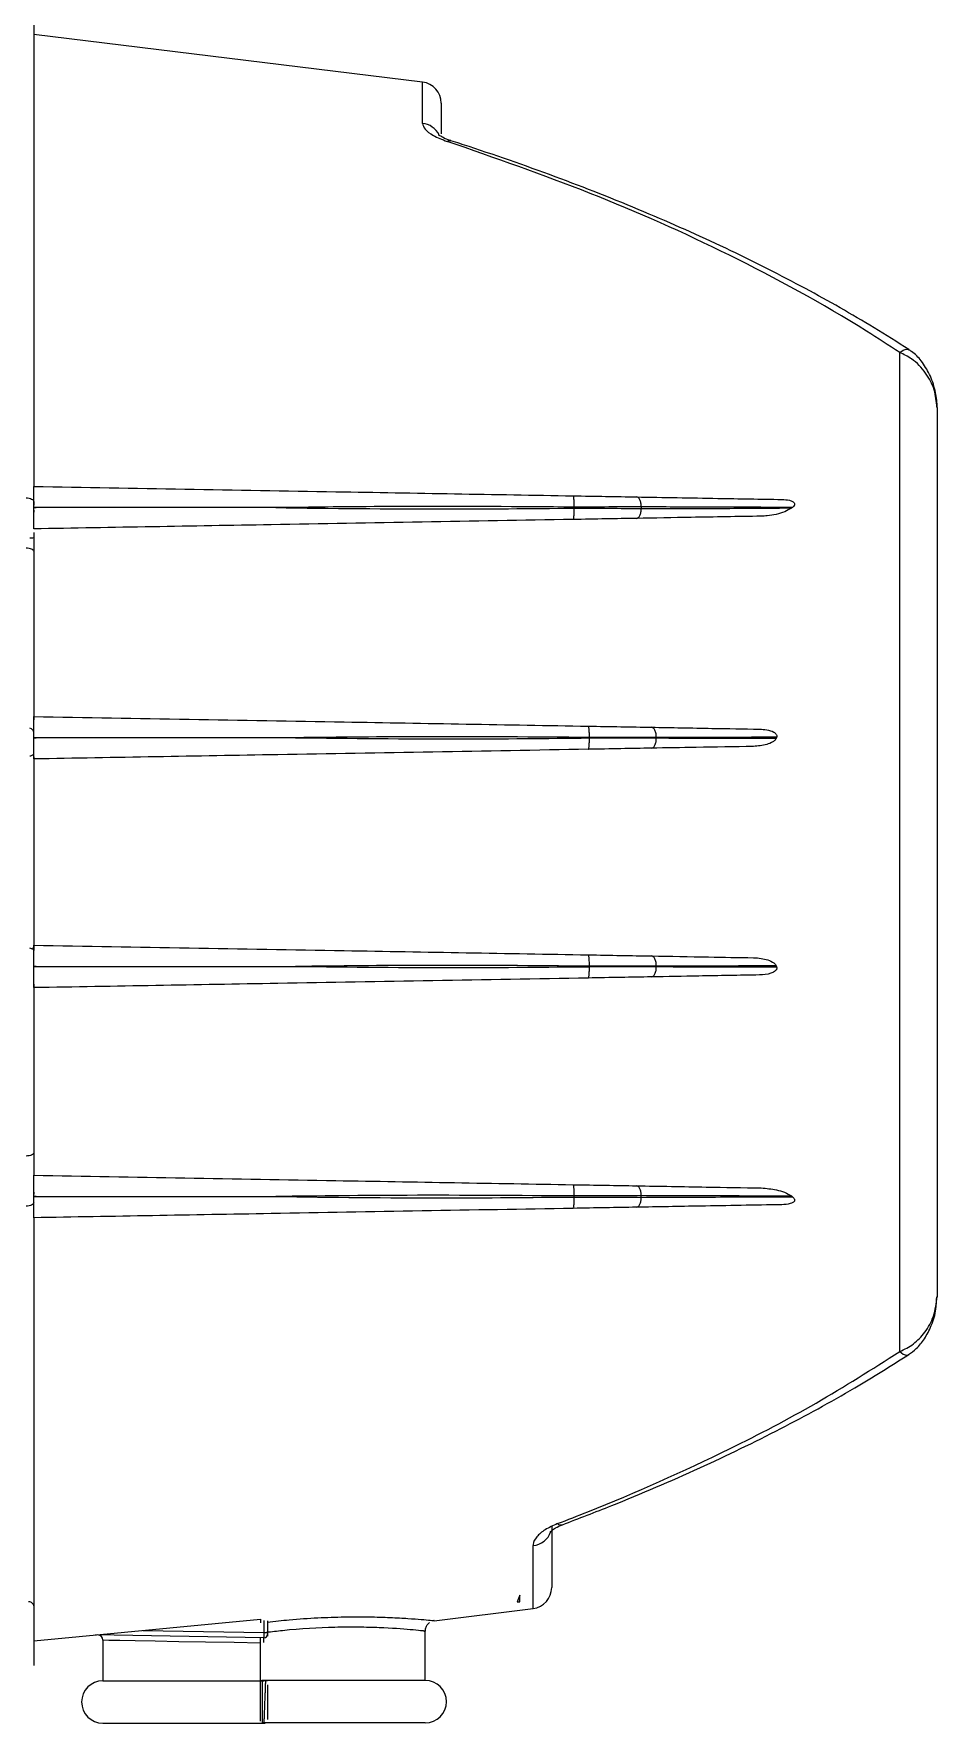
# Model space of a CAD drawing. Extents: x 8 to 113, y 1 to 87.
# Drawn here: x 87.073 to 89.623, y 34.357 to 39.129 of the extents above; entities that cross this region are included whole.
import ezdxf

# ---------------------------------------------------------------- set-up
doc = ezdxf.new("R2010")
doc.units = 0
doc.header["$MEASUREMENT"] = 0
doc.layers.add('OBJECT', color=7, linetype='CONTINUOUS')

msp = doc.modelspace()

# ---------------------------------------------------------------- linework, layer by layer
at = {"layer": 'OBJECT'}
for p, q in [((88.1699, 38.993), (87.0726, 39.1277)), ((87.0726, 39.1277), (87.0726, 37.8507)), ((88.1699, 38.8762), (88.1699, 38.993)), ((88.2226, 38.9334), (88.2226, 38.847)), ((89.5172, 35.4065), (89.5172, 38.2289)), ((89.5437, 38.2365), (89.5425, 38.2375)), ((89.6226, 38.0738), (89.6226, 35.5617)), ((87.0726, 37.8078), (87.0726, 37.7977)), ((87.0726, 37.7908), (87.0726, 37.7906)), ((87.0726, 37.7837), (87.0726, 37.7781)), ((88.5983, 37.7922), (88.5983, 37.7893)), ((88.7874, 37.793), (88.7874, 37.7884)), ((87.0726, 37.7204), (87.0726, 37.7063)), ((87.0726, 37.7203), (87.0726, 37.2007)), ((87.0726, 37.1408), (87.0726, 37.1406)), ((88.641, 37.1414), (88.641, 37.14)), ((88.8301, 37.1413), (88.8301, 37.1402)), ((87.0726, 37.0807), (87.0726, 36.5547)), ((87.0726, 36.4946), (87.0726, 36.4948)), ((88.641, 36.494), (88.641, 36.4954)), ((88.8301, 36.4942), (88.8301, 36.4953)), ((87.0726, 36.4347), (87.0726, 35.9047)), ((87.0726, 35.9292), (87.0726, 35.915)), ((87.0726, 35.8573), (87.0726, 35.8517)), ((87.0726, 35.8446), (87.0726, 35.8448)), ((88.5983, 35.8433), (88.5983, 35.8462)), ((88.7874, 35.8424), (88.7874, 35.847)), ((87.0726, 35.7847), (87.0726, 34.5896)), ((88.5346, 34.9131), (88.5346, 34.7403)), ((88.4819, 34.6808), (88.4819, 34.8585)), ((88.4446, 34.719), (88.4376, 34.6994)), ((88.4376, 34.6994), (88.4446, 34.6994)), ((88.4446, 34.6994), (88.4446, 34.719)), ((87.0726, 34.5896), (87.7126, 34.6504)), ((87.7126, 34.6504), (87.7126, 34.6404)), ((88.2024, 34.6464), (88.4819, 34.6808)), ((87.7224, 34.5979), (87.2468, 34.6062)), ((87.3803, 34.6188), (87.7232, 34.6129)), ((87.7232, 34.6129), (87.7232, 34.6468)), ((87.7232, 34.6129), (87.7326, 34.6129)), ((87.7326, 34.6457), (87.7326, 34.6129)), ((87.7326, 34.6129), (87.7326, 34.6079)), ((88.1776, 34.4777), (88.1776, 34.6174)), ((87.2676, 34.5911), (87.2676, 34.4768)), ((87.7126, 34.4768), (87.7126, 34.598)), ((87.2676, 34.4768), (87.7223, 34.4768)), ((87.7176, 34.4777), (87.7176, 34.4763)), ((88.1776, 34.4777), (87.7176, 34.4777)), ((87.7275, 34.4768), (87.7223, 34.4768)), ((87.7274, 34.4747), (87.7275, 34.4768)), ((87.7326, 34.4768), (87.7275, 34.4768)), ((87.2676, 34.3568), (87.7225, 34.3568)), ((87.7176, 34.3592), (87.7176, 34.3577)), ((88.1776, 34.3577), (87.7176, 34.3577)), ((87.7226, 34.3581), (87.7227, 34.3577))]:
    msp.add_line(p, q, dxfattribs=at)
at = {"layer": 'OBJECT', "flags": 128}
for points in [[(88.2392, 38.8253), (88.2456, 38.8276), (88.2502, 38.8273)], [(89.5172, 38.2289), (89.5269, 38.2356), (89.5353, 38.2387), (89.5418, 38.2379), (89.5425, 38.2375)], [(87.0506, 37.8185), (87.055, 37.8181), (87.0592, 37.8173), (87.063, 37.8163), (87.0663, 37.8149), (87.069, 37.8134), (87.0709, 37.8116), (87.0721, 37.8097), (87.0726, 37.8078)], [(87.0726, 37.7906), (87.0764, 37.7907), (87.0795, 37.7907)], [(87.0726, 37.6674), (87.0721, 37.6691), (87.0709, 37.6707), (87.069, 37.6722), (87.0663, 37.6736), (87.063, 37.6747), (87.0592, 37.6756), (87.055, 37.6763), (87.0506, 37.6766)], [(87.0616, 37.0893), (87.064, 37.0899), (87.0662, 37.0906), (87.0681, 37.0913), (87.0696, 37.0922), (87.0709, 37.093), (87.0718, 37.0939), (87.0724, 37.0949), (87.0726, 37.0958)], [(87.0726, 36.5396), (87.0724, 36.5406), (87.0718, 36.5415), (87.0709, 36.5424), (87.0696, 36.5433), (87.0681, 36.5441), (87.0662, 36.5448), (87.064, 36.5455), (87.0616, 36.5461)], [(87.0726, 35.968), (87.0721, 35.9663), (87.0709, 35.9647), (87.069, 35.9632), (87.0663, 35.9619), (87.063, 35.9607), (87.0592, 35.9598), (87.055, 35.9592), (87.0506, 35.9588)], [(87.0726, 35.8446), (87.0764, 35.8447), (87.0795, 35.8447)], [(87.0726, 35.8277), (87.0721, 35.8257), (87.0709, 35.8238), (87.069, 35.8221), (87.0663, 35.8205), (87.063, 35.8192), (87.0592, 35.8181), (87.055, 35.8174), (87.0506, 35.817)], [(89.5172, 35.4065), (89.5269, 35.3998), (89.5353, 35.3967), (89.5418, 35.3976), (89.5425, 35.398)], [(87.7126, 34.583), (87.6383, 34.5844), (87.5573, 34.5858), (87.4822, 34.5872), (87.4153, 34.5884), (87.359, 34.5894), (87.315, 34.5902), (87.2848, 34.5907), (87.2695, 34.591), (87.2676, 34.5911)]]:
    msp.add_lwpolyline(points, dxfattribs=at)
at = {"layer": 'OBJECT'}
for centre, radius, start, end in [((88.1626, 38.9334), 0.06, 360, 83), ((88.1637, 38.8168), 0.0597, 26.9146, 84.0592), ((87.0633, 37.7508), 0.0455, 267.766, 281.6837), ((87.0584, 37.1534), 0.0144, 9.5692, 77.2101), ((88.4766, 34.9171), 0.0589, 275.1674, 341.0694), ((88.5608, 34.9312), 0.0142, 227.6252, 286.9485), ((88.4746, 34.7403), 0.06, 277, 0), ((87.2526, 34.5911), 0.015, 0.0862, 89), ((87.7226, 34.6079), 0.01, 269, 0), ((87.2676, 34.4168), 0.06, 90, 270), ((88.1776, 34.4177), 0.06, 270, 90)]:
    msp.add_arc(centre, radius, start, end, dxfattribs=at)
for centre, major_axis, ratio, start_param, end_param in [((91.6912, 36.8177), (3.0188, 0), 0.564143, 2.532933, 2.534061), ((92.0544, 36.8177), (2.9415, 0), 0.564143, 2.944733, 2.946684), ((92.0544, 36.8177), (2.9415, 0), 0.564143, 3.336501, 3.338452), ((91.6912, 36.8177), (3.0188, 0), 0.564143, 3.749125, 3.750253), ((87.7226, 34.6129), (0.0002, 0.015), 0.044174, 3.141335, 4.713288)]:
    msp.add_ellipse(centre, major_axis=major_axis, ratio=ratio, start_param=start_param, end_param=end_param, dxfattribs=at)
for points, knots in [([(87.0726, 39.1653), (87.0726, 39.1627), (87.0726, 39.1576), (87.0726, 39.1481), (87.0726, 39.1382), (87.0726, 39.1286), (87.0726, 39.1199), (87.0726, 39.1129), (87.0726, 39.1078), (87.0726, 39.1067), (87.0726, 39.1062)], [0, 0, 0, 0, 0.125085, 0.250241, 0.37481, 0.499483, 0.624581, 0.749701, 0.874734, 1, 1, 1, 1]), ([(87.0726, 39.1062), (87.0726, 39.094), (87.0726, 39.0693), (87.0726, 38.9854), (87.0726, 38.8659), (87.0726, 38.7093), (87.0726, 38.5201), (87.0726, 38.3027), (87.0726, 38.0826), (87.0726, 37.9281), (87.0726, 37.861)], [0, 0, 0, 0, 0.124521, 0.252215, 0.382116, 0.513149, 0.644182, 0.774083, 0.901778, 1, 1, 1, 1]), ([(88.1699, 38.8762), (88.1715, 38.8707), (88.1747, 38.8598), (88.1988, 38.8411), (88.2254, 38.8307), (88.2392, 38.8253)], [0, 0, 0, 0, 0.326541, 0.652944, 1, 1, 1, 1]), ([(88.2503, 38.8273), (88.2498, 38.8274), (88.2407, 38.8301), (88.2278, 38.8358), (88.2162, 38.8428), (88.2151, 38.8438), (88.2146, 38.8443)], [0, 0, 0, 0, 0.020623, 0.417902, 0.754576, 1, 1, 1, 1]), ([(89.5172, 38.2289), (89.4861, 38.2492), (89.3306, 38.3505), (89.0414, 38.5076), (88.6448, 38.6847), (88.3746, 38.7784), (88.2392, 38.8253)], [0, 0, 0, 0, 0.077798, 0.389331, 0.69397, 1, 1, 1, 1]), ([(89.5425, 38.2375), (89.5101, 38.258), (89.4146, 38.3186), (89.2477, 38.4133), (89.0358, 38.5207), (88.8054, 38.6241), (88.5589, 38.722), (88.3713, 38.788), (88.2672, 38.8217), (88.2502, 38.8273)], [0, 0, 0, 0, 0.0797969, 0.2357422, 0.4013438, 0.5786668, 0.7677925, 0.9620121, 1, 1, 1, 1]), ([(89.6226, 38.0738), (89.6209, 38.0906), (89.6175, 38.1245), (89.5918, 38.1728), (89.5571, 38.2099), (89.5287, 38.2235), (89.5172, 38.2289)], [0, 0, 0, 0, 0.261321, 0.527902, 0.808326, 1, 1, 1, 1]), ([(89.6223, 38.0741), (89.6224, 38.0754), (89.6233, 38.0913), (89.6177, 38.1235), (89.6034, 38.1671), (89.5799, 38.2039), (89.5591, 38.2276), (89.5449, 38.2351), (89.542, 38.2366)], [0, 0, 0, 0, 0.021416, 0.250321, 0.506533, 0.742973, 0.94685, 1, 1, 1, 1]), ([(87.0726, 37.8507), (87.3568, 37.8458), (87.8644, 37.8369), (88.3718, 37.828), (88.595, 37.8241)], [0, 0, 0, 0, 0.560011, 1, 1, 1, 1]), ([(87.0726, 37.7908), (87.0726, 37.7975), (87.0726, 37.8109), (87.0726, 37.8288), (87.0726, 37.8423), (87.0726, 37.8497), (87.0726, 37.8504), (87.0726, 37.8507)], [0, 0, 0, 0, 0.212706, 0.425419, 0.638709, 0.853371, 1, 1, 1, 1]), ([(88.5983, 37.7922), (88.5984, 37.7962), (88.5984, 37.8024), (88.598, 37.8098), (88.5976, 37.8149), (88.5971, 37.819), (88.5962, 37.823), (88.5955, 37.8237), (88.595, 37.8241)], [0, 0, 0, 0, 0.239487, 0.368378, 0.5, 0.631622, 0.760515, 1, 1, 1, 1]), ([(88.595, 37.8241), (88.6261, 37.8236), (88.6886, 37.8225), (88.7454, 37.8215), (88.7739, 37.821)], [0, 0, 0, 0, 0.498895, 1, 1, 1, 1]), ([(88.7874, 37.793), (88.7873, 37.7965), (88.787, 37.8019), (88.7854, 37.8084), (88.7837, 37.8129), (88.7815, 37.8165), (88.7783, 37.82), (88.7756, 37.8206), (88.7739, 37.821)], [0, 0, 0, 0, 0.23958, 0.36844, 0.5, 0.631568, 0.760427, 1, 1, 1, 1]), ([(88.7739, 37.821), (88.8505, 37.8197), (88.9873, 37.8173), (89.1243, 37.8149), (89.1845, 37.8139)], [0, 0, 0, 0, 0.559993, 1, 1, 1, 1]), ([(89.1845, 37.8139), (89.1918, 37.8135), (89.2021, 37.813), (89.2132, 37.8094), (89.2177, 37.8065), (89.2197, 37.8042), (89.2206, 37.8017), (89.2205, 37.7991), (89.2188, 37.7953), (89.2162, 37.793), (89.2145, 37.7915)], [0, 0, 0, 0, 0.401423, 0.570182, 0.633485, 0.697359, 0.744457, 0.7915, 0.861685, 1, 1, 1, 1]), ([(87.0795, 37.7907), (87.0782, 37.7907), (87.0759, 37.7908), (87.0736, 37.7908), (87.0726, 37.7908)], [0, 0, 0, 0, 0.5599937, 1, 1, 1, 1]), ([(87.0726, 37.7307), (87.0726, 37.7312), (87.0726, 37.7323), (87.0726, 37.7415), (87.0726, 37.7562), (87.0726, 37.7735), (87.0726, 37.7854), (87.0726, 37.7906)], [0, 0, 0, 0, 0.187597, 0.404758, 0.620771, 0.835172, 1, 1, 1, 1]), ([(88.595, 37.7573), (88.3108, 37.7523), (87.8032, 37.7435), (87.2958, 37.7346), (87.0726, 37.7307)], [0, 0, 0, 0, 0.560008, 1, 1, 1, 1]), ([(87.7558, 37.7907), (87.7551, 37.7907), (87.6361, 37.7907), (87.4324, 37.7907), (87.2082, 37.7907), (87.1018, 37.7907), (87.08, 37.7907), (87.0795, 37.7907)], [0, 0, 0, 0, 0.002912, 0.527889, 0.903607, 0.997536, 1, 1, 1, 1]), ([(88.5983, 37.7922), (88.4411, 37.7933), (88.1602, 37.7955), (87.8793, 37.7922), (87.7558, 37.7907)], [0, 0, 0, 0, 0.559937, 1, 1, 1, 1]), ([(87.7558, 37.7907), (87.9131, 37.7888), (88.1939, 37.7855), (88.4748, 37.7881), (88.5983, 37.7893)], [0, 0, 0, 0, 0.5600636, 1, 1, 1, 1]), ([(88.595, 37.7573), (88.5955, 37.7577), (88.5962, 37.7584), (88.5971, 37.7624), (88.5976, 37.7665), (88.598, 37.7716), (88.5984, 37.7791), (88.5984, 37.7853), (88.5983, 37.7893)], [0, 0, 0, 0, 0.239485, 0.36838, 0.500001, 0.631618, 0.760514, 1, 1, 1, 1]), ([(88.7739, 37.7604), (88.7454, 37.7599), (88.6886, 37.7589), (88.6261, 37.7578), (88.595, 37.7573)], [0, 0, 0, 0, 0.501105, 1, 1, 1, 1]), ([(88.7874, 37.793), (88.7575, 37.7929), (88.6976, 37.7925), (88.6314, 37.7923), (88.5983, 37.7922)], [0, 0, 0, 0, 0.500039, 1, 1, 1, 1]), ([(88.5983, 37.7893), (88.6314, 37.7892), (88.6976, 37.7889), (88.7575, 37.7886), (88.7874, 37.7884)], [0, 0, 0, 0, 0.499961, 1, 1, 1, 1]), ([(88.7739, 37.7604), (88.7756, 37.7608), (88.7783, 37.7614), (88.7815, 37.7649), (88.7837, 37.7686), (88.7854, 37.773), (88.787, 37.7795), (88.7873, 37.7849), (88.7874, 37.7884)], [0, 0, 0, 0, 0.239573, 0.368432, 0.499995, 0.631555, 0.760421, 1, 1, 1, 1]), ([(89.1263, 37.7666), (89.0604, 37.7654), (88.9427, 37.7634), (88.8255, 37.7613), (88.7739, 37.7604)], [0, 0, 0, 0, 0.560018, 1, 1, 1, 1]), ([(89.2145, 37.7915), (89.1348, 37.7916), (88.9924, 37.7917), (88.85, 37.7926), (88.7874, 37.793)], [0, 0, 0, 0, 0.5600093, 1, 1, 1, 1]), ([(88.7874, 37.7884), (88.8668, 37.7884), (89.0085, 37.7884), (89.1502, 37.7894), (89.2126, 37.7899)], [0, 0, 0, 0, 0.560013, 1, 1, 1, 1]), ([(89.2126, 37.7899), (89.206, 37.7861), (89.1854, 37.774), (89.1546, 37.768), (89.1319, 37.7669), (89.1263, 37.7666)], [0, 0, 0, 0, 0.2596, 0.81953, 1, 1, 1, 1]), ([(87.0726, 37.7063), (87.0726, 37.6993), (87.0726, 37.686), (87.0726, 37.6734), (87.0726, 37.6674)], [0, 0, 0, 0, 0.526875, 1, 1, 1, 1]), ([(87.0726, 37.6674), (87.0726, 37.5898), (87.0726, 37.4346), (87.0726, 37.2722), (87.0726, 37.191)], [0, 0, 0, 0, 0.5, 1, 1, 1, 1]), ([(87.0726, 37.2007), (87.3648, 37.1956), (87.8866, 37.1865), (88.4082, 37.1774), (88.6377, 37.1734)], [0, 0, 0, 0, 0.56001, 1, 1, 1, 1]), ([(87.0726, 37.1408), (87.0726, 37.1475), (87.0726, 37.1609), (87.0726, 37.1788), (87.0726, 37.1923), (87.0726, 37.1997), (87.0726, 37.2004), (87.0726, 37.2007)], [0, 0, 0, 0, 0.212706, 0.425418, 0.638708, 0.85337, 1, 1, 1, 1]), ([(87.0795, 37.1407), (87.0782, 37.1407), (87.0759, 37.1408), (87.0736, 37.1408), (87.0726, 37.1408)], [0, 0, 0, 0, 0.560015, 1, 1, 1, 1]), ([(87.0726, 37.1406), (87.0738, 37.1406), (87.0761, 37.1407), (87.0785, 37.1407), (87.0795, 37.1407)], [0, 0, 0, 0, 0.560018, 1, 1, 1, 1]), ([(87.0726, 37.0807), (87.0726, 37.0812), (87.0726, 37.0823), (87.0726, 37.0915), (87.0726, 37.1062), (87.0726, 37.1235), (87.0726, 37.1354), (87.0726, 37.1406)], [0, 0, 0, 0, 0.1876001, 0.4047628, 0.6207737, 0.8351753, 1, 1, 1, 1]), ([(87.8117, 37.1407), (87.811, 37.1407), (87.6734, 37.1407), (87.451, 37.1407), (87.2082, 37.1407), (87.1017, 37.1407), (87.08, 37.1407), (87.0795, 37.1407)], [0, 0, 0, 0, 0.002739, 0.563971, 0.910975, 0.997725, 1, 1, 1, 1]), ([(88.641, 37.1414), (88.4862, 37.1427), (88.2098, 37.145), (87.9334, 37.142), (87.8117, 37.1407)], [0, 0, 0, 0, 0.5599417, 1, 1, 1, 1]), ([(87.8117, 37.1407), (87.9665, 37.139), (88.243, 37.136), (88.5194, 37.1388), (88.641, 37.14)], [0, 0, 0, 0, 0.560058, 1, 1, 1, 1]), ([(88.641, 37.1414), (88.641, 37.1454), (88.6411, 37.1516), (88.6407, 37.1591), (88.6403, 37.1642), (88.6398, 37.1683), (88.6389, 37.1723), (88.6382, 37.173), (88.6377, 37.1734)], [0, 0, 0, 0, 0.239486, 0.368382, 0.500003, 0.63162, 0.760514, 1, 1, 1, 1]), ([(88.6377, 37.1734), (88.6688, 37.1729), (88.7311, 37.1718), (88.7877, 37.1708), (88.8161, 37.1703)], [0, 0, 0, 0, 0.4992734, 1, 1, 1, 1]), ([(88.6377, 37.108), (88.6382, 37.1085), (88.6389, 37.1091), (88.6398, 37.1131), (88.6403, 37.1173), (88.6407, 37.1224), (88.6411, 37.1298), (88.641, 37.136), (88.641, 37.14)], [0, 0, 0, 0, 0.239486, 0.3683809, 0.5000013, 0.6316227, 0.7605137, 1, 1, 1, 1]), ([(88.8301, 37.1413), (88.8002, 37.1413), (88.7403, 37.1413), (88.6741, 37.1414), (88.641, 37.1414)], [0, 0, 0, 0, 0.500043, 1, 1, 1, 1]), ([(88.641, 37.14), (88.6741, 37.1401), (88.7403, 37.1402), (88.8002, 37.1402), (88.8301, 37.1402)], [0, 0, 0, 0, 0.499957, 1, 1, 1, 1]), ([(88.8301, 37.1413), (88.83, 37.1449), (88.8297, 37.1505), (88.828, 37.1572), (88.8262, 37.1619), (88.824, 37.1656), (88.8207, 37.1692), (88.8179, 37.1699), (88.8161, 37.1703)], [0, 0, 0, 0, 0.239575, 0.368434, 0.5, 0.631563, 0.760421, 1, 1, 1, 1]), ([(88.8161, 37.1703), (88.873, 37.1693), (88.9747, 37.1675), (89.0767, 37.1657), (89.1216, 37.165)], [0, 0, 0, 0, 0.55998, 1, 1, 1, 1]), ([(88.8161, 37.1112), (88.8179, 37.1116), (88.8207, 37.1122), (88.824, 37.1158), (88.8262, 37.1196), (88.828, 37.1242), (88.8297, 37.1309), (88.83, 37.1365), (88.8301, 37.1402)], [0, 0, 0, 0, 0.239578, 0.368438, 0.499997, 0.631562, 0.76042, 1, 1, 1, 1]), ([(89.1697, 37.1423), (89.1063, 37.1419), (88.9931, 37.1413), (88.8799, 37.1413), (88.8301, 37.1413)], [0, 0, 0, 0, 0.560014, 1, 1, 1, 1]), ([(88.8301, 37.1402), (88.8933, 37.1398), (89.0061, 37.1391), (89.1189, 37.1391), (89.1686, 37.1391)], [0, 0, 0, 0, 0.5600153, 1, 1, 1, 1]), ([(89.1686, 37.1391), (89.1678, 37.1376), (89.1656, 37.1335), (89.1565, 37.1269), (89.1362, 37.1186), (89.117, 37.1172), (89.1044, 37.1162)], [0, 0, 0, 0, 0.072969, 0.194336, 0.468698, 1, 1, 1, 1]), ([(89.1216, 37.165), (89.1284, 37.1646), (89.142, 37.1638), (89.1572, 37.1596), (89.1657, 37.154), (89.1686, 37.1509), (89.1702, 37.1474), (89.1704, 37.1446), (89.1699, 37.1429), (89.1697, 37.1423)], [0, 0, 0, 0, 0.347786, 0.698121, 0.777968, 0.858334, 0.911739, 0.965437, 1, 1, 1, 1]), ([(88.6377, 37.108), (88.3455, 37.1029), (87.8237, 37.0938), (87.3021, 37.0847), (87.0726, 37.0807)], [0, 0, 0, 0, 0.560008, 1, 1, 1, 1]), ([(87.0726, 37.0869), (87.0726, 37.0836), (87.0726, 37.0741), (87.0726, 37.0642), (87.0726, 37.0577)], [0, 0, 0, 0, 0.342286, 1, 1, 1, 1]), ([(88.8161, 37.1112), (88.7877, 37.1107), (88.7311, 37.1097), (88.6688, 37.1086), (88.6377, 37.108)], [0, 0, 0, 0, 0.5007266, 1, 1, 1, 1]), ([(89.1044, 37.1162), (89.0504, 37.1152), (88.954, 37.1136), (88.8582, 37.1119), (88.8161, 37.1112)], [0, 0, 0, 0, 0.560038, 1, 1, 1, 1]), ([(87.0726, 36.5778), (87.0726, 36.5713), (87.0726, 36.5583), (87.0726, 36.5459), (87.0726, 36.5396)], [0, 0, 0, 0, 0.498248, 1, 1, 1, 1]), ([(87.0726, 36.5438), (87.0723, 36.5446), (87.072, 36.5459), (87.0704, 36.5477), (87.0698, 36.5484)], [0, 0, 0, 0, 0.599485, 1, 1, 1, 1]), ([(87.0726, 36.5547), (87.3648, 36.5496), (87.8866, 36.5405), (88.4082, 36.5314), (88.6377, 36.5274)], [0, 0, 0, 0, 0.56001, 1, 1, 1, 1]), ([(87.0726, 36.4948), (87.0726, 36.5007), (87.0726, 36.5133), (87.0726, 36.5309), (87.0726, 36.545), (87.0726, 36.5533), (87.0726, 36.5543), (87.0726, 36.5547)], [0, 0, 0, 0, 0.187684, 0.40036, 0.613504, 0.827953, 1, 1, 1, 1]), ([(88.641, 36.4954), (88.641, 36.4994), (88.6411, 36.5056), (88.6407, 36.5131), (88.6403, 36.5182), (88.6398, 36.5223), (88.6389, 36.5263), (88.6382, 36.527), (88.6377, 36.5274)], [0, 0, 0, 0, 0.239486, 0.368382, 0.499999, 0.631619, 0.760514, 1, 1, 1, 1]), ([(88.6377, 36.5274), (88.6688, 36.5269), (88.7311, 36.5258), (88.7877, 36.5248), (88.8161, 36.5243)], [0, 0, 0, 0, 0.4992734, 1, 1, 1, 1]), ([(88.8301, 36.4953), (88.83, 36.4989), (88.8297, 36.5045), (88.828, 36.5112), (88.8262, 36.5159), (88.824, 36.5196), (88.8207, 36.5232), (88.8179, 36.5239), (88.8161, 36.5243)], [0, 0, 0, 0, 0.23958, 0.368438, 0.500003, 0.631566, 0.760422, 1, 1, 1, 1]), ([(88.8161, 36.5243), (88.8698, 36.5234), (88.9657, 36.5217), (89.062, 36.52), (89.1044, 36.5193)], [0, 0, 0, 0, 0.559976, 1, 1, 1, 1]), ([(89.1044, 36.5193), (89.1117, 36.5188), (89.1253, 36.5181), (89.1449, 36.5134), (89.1587, 36.5074), (89.1664, 36.5008), (89.1679, 36.4976), (89.1686, 36.4963)], [0, 0, 0, 0, 0.307718, 0.5778428, 0.8496888, 0.9387044, 1, 1, 1, 1]), ([(87.0795, 36.4947), (87.0782, 36.4947), (87.0759, 36.4948), (87.0736, 36.4948), (87.0726, 36.4948)], [0, 0, 0, 0, 0.560015, 1, 1, 1, 1]), ([(87.0726, 36.4946), (87.0738, 36.4946), (87.0761, 36.4947), (87.0785, 36.4947), (87.0795, 36.4947)], [0, 0, 0, 0, 0.560018, 1, 1, 1, 1]), ([(87.0726, 36.4347), (87.0726, 36.4354), (87.0726, 36.4367), (87.0726, 36.4472), (87.0726, 36.4626), (87.0726, 36.4794), (87.0726, 36.4904), (87.0726, 36.4946)], [0, 0, 0, 0, 0.217202, 0.434334, 0.650167, 0.864393, 1, 1, 1, 1]), ([(88.6377, 36.462), (88.3455, 36.4569), (87.8237, 36.4478), (87.3021, 36.4387), (87.0726, 36.4347)], [0, 0, 0, 0, 0.560008, 1, 1, 1, 1]), ([(87.0795, 36.4947), (87.08, 36.4947), (87.2176, 36.4947), (87.4398, 36.4947), (87.6827, 36.4947), (87.7892, 36.4947), (87.811, 36.4947), (87.8117, 36.4947)], [0, 0, 0, 0, 0.002275, 0.563506, 0.91051, 0.997261, 1, 1, 1, 1]), ([(88.641, 36.4954), (88.4862, 36.4967), (88.2098, 36.499), (87.9334, 36.496), (87.8117, 36.4947)], [0, 0, 0, 0, 0.5599417, 1, 1, 1, 1]), ([(87.8117, 36.4947), (87.9665, 36.493), (88.243, 36.49), (88.5194, 36.4928), (88.641, 36.494)], [0, 0, 0, 0, 0.560058, 1, 1, 1, 1]), ([(88.6377, 36.462), (88.6382, 36.4625), (88.6389, 36.4631), (88.6398, 36.4671), (88.6403, 36.4713), (88.6407, 36.4764), (88.6411, 36.4838), (88.641, 36.49), (88.641, 36.494)], [0, 0, 0, 0, 0.239486, 0.368381, 0.500001, 0.631618, 0.760514, 1, 1, 1, 1]), ([(88.8161, 36.4652), (88.7877, 36.4647), (88.7311, 36.4637), (88.6688, 36.4626), (88.6377, 36.462)], [0, 0, 0, 0, 0.5007266, 1, 1, 1, 1]), ([(88.8301, 36.4953), (88.8002, 36.4953), (88.7403, 36.4953), (88.6741, 36.4954), (88.641, 36.4954)], [0, 0, 0, 0, 0.500043, 1, 1, 1, 1]), ([(88.641, 36.494), (88.6741, 36.4941), (88.7403, 36.4942), (88.8002, 36.4942), (88.8301, 36.4942)], [0, 0, 0, 0, 0.499957, 1, 1, 1, 1]), ([(88.8161, 36.4652), (88.8179, 36.4656), (88.8207, 36.4662), (88.824, 36.4698), (88.8262, 36.4736), (88.828, 36.4782), (88.8297, 36.4849), (88.83, 36.4905), (88.8301, 36.4942)], [0, 0, 0, 0, 0.239578, 0.368434, 0.499997, 0.631562, 0.76042, 1, 1, 1, 1]), ([(89.1216, 36.4705), (89.0644, 36.4695), (88.9622, 36.4677), (88.8608, 36.4659), (88.8161, 36.4652)], [0, 0, 0, 0, 0.560034, 1, 1, 1, 1]), ([(89.1686, 36.4963), (89.1054, 36.4961), (88.9926, 36.4956), (88.8797, 36.4954), (88.8301, 36.4953)], [0, 0, 0, 0, 0.560005, 1, 1, 1, 1]), ([(88.8301, 36.4942), (88.8935, 36.4939), (89.0067, 36.4935), (89.1199, 36.4933), (89.1697, 36.4931)], [0, 0, 0, 0, 0.560003, 1, 1, 1, 1]), ([(89.1697, 36.4931), (89.1699, 36.4922), (89.1705, 36.4902), (89.1698, 36.4869), (89.1676, 36.4833), (89.1622, 36.4787), (89.1469, 36.4721), (89.1323, 36.4712), (89.1216, 36.4705)], [0, 0, 0, 0, 0.052378, 0.104943, 0.166385, 0.263152, 0.45742, 1, 1, 1, 1]), ([(87.0726, 36.4444), (87.0726, 36.3633), (87.0726, 36.2009), (87.0726, 36.0456), (87.0726, 35.968)], [0, 0, 0, 0, 0.5, 1, 1, 1, 1]), ([(87.0726, 35.968), (87.0726, 35.962), (87.0726, 35.9494), (87.0726, 35.9362), (87.0726, 35.9292)], [0, 0, 0, 0, 0.47311, 1, 1, 1, 1]), ([(87.0726, 35.9047), (87.3568, 35.8998), (87.8644, 35.8909), (88.3718, 35.882), (88.595, 35.8781)], [0, 0, 0, 0, 0.560011, 1, 1, 1, 1]), ([(87.0726, 35.8448), (87.0726, 35.8507), (87.0726, 35.8633), (87.0726, 35.8809), (87.0726, 35.895), (87.0726, 35.9033), (87.0726, 35.9043), (87.0726, 35.9047)], [0, 0, 0, 0, 0.187681, 0.400355, 0.613499, 0.82795, 1, 1, 1, 1]), ([(87.0795, 35.8447), (87.0782, 35.8447), (87.0759, 35.8448), (87.0736, 35.8448), (87.0726, 35.8448)], [0, 0, 0, 0, 0.559993, 1, 1, 1, 1]), ([(87.0726, 35.7847), (87.0726, 35.7854), (87.0726, 35.7867), (87.0726, 35.7972), (87.0726, 35.8126), (87.0726, 35.8294), (87.0726, 35.8404), (87.0726, 35.8446)], [0, 0, 0, 0, 0.217201, 0.43433, 0.650163, 0.86439, 1, 1, 1, 1]), ([(87.0795, 35.8447), (87.08, 35.8447), (87.1989, 35.8447), (87.4025, 35.8447), (87.6267, 35.8447), (87.7333, 35.8447), (87.7551, 35.8447), (87.7558, 35.8447)], [0, 0, 0, 0, 0.002464, 0.527441, 0.903158, 0.997088, 1, 1, 1, 1]), ([(88.5983, 35.8462), (88.4411, 35.8473), (88.1602, 35.8495), (87.8793, 35.8462), (87.7558, 35.8447)], [0, 0, 0, 0, 0.559937, 1, 1, 1, 1]), ([(87.7558, 35.8447), (87.9131, 35.8428), (88.1939, 35.8395), (88.4748, 35.8421), (88.5983, 35.8433)], [0, 0, 0, 0, 0.560064, 1, 1, 1, 1]), ([(88.5983, 35.8462), (88.5984, 35.8502), (88.5984, 35.8564), (88.598, 35.8638), (88.5976, 35.8689), (88.5971, 35.873), (88.5962, 35.877), (88.5955, 35.8777), (88.595, 35.8781)], [0, 0, 0, 0, 0.239492, 0.368378, 0.5, 0.631621, 0.760514, 1, 1, 1, 1]), ([(88.595, 35.8781), (88.6261, 35.8776), (88.6886, 35.8765), (88.7454, 35.8755), (88.7739, 35.875)], [0, 0, 0, 0, 0.498895, 1, 1, 1, 1]), ([(88.595, 35.8113), (88.5955, 35.8117), (88.5962, 35.8124), (88.5971, 35.8164), (88.5976, 35.8205), (88.598, 35.8256), (88.5984, 35.8331), (88.5984, 35.8393), (88.5983, 35.8433)], [0, 0, 0, 0, 0.239486, 0.368379, 0.500001, 0.631622, 0.760519, 1, 1, 1, 1]), ([(88.7874, 35.847), (88.7575, 35.8469), (88.6976, 35.8465), (88.6314, 35.8463), (88.5983, 35.8462)], [0, 0, 0, 0, 0.500039, 1, 1, 1, 1]), ([(88.5983, 35.8433), (88.6314, 35.8432), (88.6976, 35.8429), (88.7575, 35.8426), (88.7874, 35.8424)], [0, 0, 0, 0, 0.499961, 1, 1, 1, 1]), ([(88.7874, 35.847), (88.7873, 35.8505), (88.787, 35.8559), (88.7854, 35.8624), (88.7837, 35.8669), (88.7815, 35.8705), (88.7783, 35.874), (88.7756, 35.8746), (88.7739, 35.875)], [0, 0, 0, 0, 0.239574, 0.36844, 0.500001, 0.631568, 0.760428, 1, 1, 1, 1]), ([(88.7739, 35.875), (88.8396, 35.8739), (88.9569, 35.8718), (89.0746, 35.8698), (89.1263, 35.8689)], [0, 0, 0, 0, 0.55999, 1, 1, 1, 1]), ([(88.7739, 35.8144), (88.7756, 35.8148), (88.7783, 35.8154), (88.7815, 35.8189), (88.7837, 35.8226), (88.7854, 35.827), (88.787, 35.8335), (88.7873, 35.8389), (88.7874, 35.8424)], [0, 0, 0, 0, 0.239573, 0.368431, 0.49999, 0.63155, 0.760415, 1, 1, 1, 1]), ([(89.2126, 35.8456), (89.1332, 35.8459), (88.9915, 35.8465), (88.8498, 35.8469), (88.7874, 35.847)], [0, 0, 0, 0, 0.559997, 1, 1, 1, 1]), ([(88.7874, 35.8424), (88.8671, 35.8428), (89.0095, 35.8434), (89.1519, 35.8438), (89.2145, 35.844)], [0, 0, 0, 0, 0.559998, 1, 1, 1, 1]), ([(89.1263, 35.8689), (89.1408, 35.8676), (89.1633, 35.8656), (89.1925, 35.8574), (89.2058, 35.8495), (89.2126, 35.8456)], [0, 0, 0, 0, 0.472798, 0.731903, 1, 1, 1, 1]), ([(89.2145, 35.844), (89.2159, 35.8427), (89.2182, 35.8407), (89.2202, 35.8373), (89.2207, 35.8344), (89.2201, 35.8319), (89.2183, 35.8295), (89.2144, 35.8266), (89.2031, 35.8225), (89.1925, 35.822), (89.1845, 35.8216)], [0, 0, 0, 0, 0.11336, 0.188718, 0.241998, 0.295668, 0.342486, 0.417958, 0.560438, 1, 1, 1, 1]), ([(88.595, 35.8113), (88.3108, 35.8063), (87.8032, 35.7975), (87.2958, 35.7886), (87.0726, 35.7847)], [0, 0, 0, 0, 0.560008, 1, 1, 1, 1]), ([(88.7739, 35.8144), (88.7454, 35.8139), (88.6886, 35.8129), (88.6261, 35.8118), (88.595, 35.8113)], [0, 0, 0, 0, 0.501105, 1, 1, 1, 1]), ([(89.1845, 35.8216), (89.1078, 35.8202), (88.9706, 35.8179), (88.834, 35.8155), (88.7739, 35.8144)], [0, 0, 0, 0, 0.5600129, 1, 1, 1, 1]), ([(87.0726, 35.7744), (87.0726, 35.7306), (87.0726, 35.6242), (87.0726, 35.4653), (87.0726, 35.2687), (87.0726, 35.0638), (87.0726, 34.8674), (87.0726, 34.7112), (87.0726, 34.6004), (87.0726, 34.5322), (87.0726, 34.5239), (87.0726, 34.5198)], [0, 0, 0, 0, 0.058442, 0.142103, 0.226973, 0.356856, 0.488088, 0.619319, 0.749202, 0.876468, 1, 1, 1, 1]), ([(89.5172, 35.4065), (89.5306, 35.4131), (89.5576, 35.4263), (89.5906, 35.4619), (89.6166, 35.5078), (89.6205, 35.5431), (89.6226, 35.5617)], [0, 0, 0, 0, 0.223098, 0.450964, 0.711815, 1, 1, 1, 1]), ([(89.5422, 35.3984), (89.5496, 35.4036), (89.5669, 35.4158), (89.5889, 35.4438), (89.6084, 35.4813), (89.6208, 35.522), (89.6214, 35.55), (89.6217, 35.5617)], [0, 0, 0, 0, 0.1455645, 0.3378841, 0.5617802, 0.8162603, 1, 1, 1, 1]), ([(88.5512, 34.9207), (88.5797, 34.9318), (88.7443, 34.9956), (88.9897, 35.1048), (89.283, 35.258), (89.439, 35.357), (89.5172, 35.4065)], [0, 0, 0, 0, 0.085246, 0.492532, 0.745832, 1, 1, 1, 1]), ([(88.5649, 34.9176), (88.6113, 34.9354), (88.7419, 34.9854), (88.9484, 35.0739), (89.1773, 35.185), (89.3739, 35.2921), (89.4919, 35.3662), (89.5425, 35.398)], [0, 0, 0, 0, 0.137618, 0.386872, 0.620037, 0.837164, 1, 1, 1, 1]), ([(88.5512, 34.9207), (88.5388, 34.9151), (88.5142, 34.904), (88.4905, 34.8829), (88.4823, 34.8676), (88.4819, 34.8596), (88.4819, 34.8585)], [0, 0, 0, 0, 0.3053966, 0.6097174, 0.942897, 1, 1, 1, 1]), ([(88.531, 34.8982), (88.5309, 34.898), (88.5302, 34.8969), (88.5344, 34.9017), (88.5449, 34.9089), (88.5581, 34.9146), (88.5651, 34.9176)], [0, 0, 0, 0, 0.058351, 0.339188, 0.650342, 1, 1, 1, 1]), ([(87.0578, 34.7008), (87.0595, 34.7005), (87.0629, 34.7), (87.0673, 34.697), (87.0707, 34.6929), (87.0723, 34.6886), (87.0725, 34.6859), (87.0726, 34.685)], [0, 0, 0, 0, 0.2160544, 0.4317965, 0.6548428, 0.8801881, 1, 1, 1, 1]), ([(87.7326, 34.6425), (87.7529, 34.6448), (87.801, 34.6503), (87.8744, 34.655), (87.9507, 34.6576), (88.0196, 34.6575), (88.0805, 34.6557), (88.1303, 34.6529), (88.169, 34.6499), (88.1933, 34.6477), (88.2045, 34.6466), (88.2028, 34.6467), (88.2023, 34.6468)], [0, 0, 0, 0, 0.082011, 0.194138, 0.303133, 0.415314, 0.523942, 0.63571, 0.74443, 0.856365, 0.963952, 1, 1, 1, 1]), ([(88.1723, 34.6174), (88.1738, 34.6173), (88.181, 34.6165), (88.1409, 34.6209), (88.0693, 34.6262), (87.9902, 34.6284), (87.9017, 34.6279), (87.8111, 34.6229), (87.7449, 34.6148), (87.7298, 34.613)], [0, 0, 0, 0, 0.061123, 0.279453, 0.498339, 0.608575, 0.718802, 0.93593, 1, 1, 1, 1]), ([(87.7326, 34.6079), (87.7326, 34.6076), (87.7326, 34.6071), (87.7326, 34.6041), (87.7326, 34.6026)], [0, 0, 0, 0, 0.5167666, 1, 1, 1, 1]), ([(88.178, 34.6172), (88.178, 34.6193), (88.1779, 34.625), (88.1817, 34.6328), (88.1861, 34.6384), (88.1891, 34.6404), (88.1899, 34.6409)], [0, 0, 0, 0, 0.23549, 0.607946, 0.906569, 1, 1, 1, 1]), ([(87.7223, 34.5849), (87.7223, 34.5853), (87.7223, 34.5874), (87.7223, 34.591), (87.7223, 34.5948), (87.7223, 34.5974), (87.7224, 34.5977), (87.7224, 34.5979)], [0, 0, 0, 0, 0.057833, 0.293284, 0.52879, 0.764377, 1, 1, 1, 1]), ([(87.7126, 34.4727), (87.7126, 34.4734), (87.7128, 34.4747), (87.7139, 34.4763), (87.7156, 34.4775), (87.7169, 34.4777), (87.7176, 34.4777)], [0, 0, 0, 0, 0.249868, 0.499783, 0.749888, 1, 1, 1, 1]), ([(87.7126, 34.3627), (87.7126, 34.3635), (87.7126, 34.3652), (87.7126, 34.3779), (87.7126, 34.3961), (87.7126, 34.4177), (87.7126, 34.4393), (87.7126, 34.4575), (87.7126, 34.4702), (87.7126, 34.4719), (87.7126, 34.4727)], [0, 0, 0, 0, 0.125028, 0.250036, 0.37503, 0.500012, 0.624994, 0.749982, 0.874984, 1, 1, 1, 1]), ([(87.7176, 34.4767), (87.7165, 34.477), (87.7153, 34.4774), (87.7147, 34.4766), (87.7147, 34.4766)], [0, 0, 0, 0, 0.991235, 1, 1, 1, 1]), ([(87.7176, 34.4763), (87.7176, 34.4751), (87.7176, 34.4727), (87.7176, 34.4662), (87.7176, 34.4557), (87.7176, 34.4394), (87.7176, 34.4177), (87.7176, 34.3961), (87.7176, 34.3798), (87.7176, 34.3692), (87.7176, 34.3627), (87.7176, 34.3604), (87.7176, 34.3592)], [0, 0, 0, 0, 0.079155, 0.15579, 0.229901, 0.369921, 0.499973, 0.630109, 0.770159, 0.844265, 0.920879, 1, 1, 1, 1]), ([(87.7227, 34.3577), (87.7227, 34.3576), (87.7227, 34.3573), (87.7229, 34.3611), (87.7233, 34.3685), (87.7238, 34.3807), (87.7243, 34.3956), (87.7249, 34.4103), (87.7255, 34.425), (87.726, 34.4386), (87.7264, 34.4505), (87.7268, 34.4604), (87.7271, 34.4679), (87.7274, 34.4734), (87.7274, 34.4743), (87.7274, 34.4747)], [0, 0, 0, 0, 0.020974, 0.099419, 0.187608, 0.30394, 0.391795, 0.481359, 0.566447, 0.64825, 0.726765, 0.801995, 0.873935, 0.942593, 1, 1, 1, 1]), ([(87.7326, 34.4649), (87.7326, 34.4637), (87.7326, 34.4606), (87.7326, 34.4533), (87.7326, 34.444), (87.7326, 34.4335), (87.7326, 34.4224), (87.7326, 34.4113), (87.7326, 34.4007), (87.7326, 34.3909), (87.7326, 34.3824), (87.7326, 34.3755), (87.7326, 34.3704), (87.7326, 34.3686), (87.7326, 34.3678)], [0, 0, 0, 0, 0.060056, 0.149152, 0.237296, 0.325232, 0.41195, 0.498467, 0.583621, 0.668644, 0.752316, 0.835951, 0.91843, 1, 1, 1, 1]), ([(87.7226, 34.3571), (87.7239, 34.3572), (87.7254, 34.3573), (87.7266, 34.3582), (87.7267, 34.3583)], [0, 0, 0, 0, 0.891263, 1, 1, 1, 1])]:
    msp.add_open_spline(points, degree=3, knots=knots, dxfattribs=at)
msp.add_open_spline([(87.0726, 37.0577), (87.0726, 36.9777), (87.0726, 36.8177), (87.0726, 36.6578), (87.0726, 36.5778)], degree=3, dxfattribs=at)

doc.saveas('drawing.dxf')
